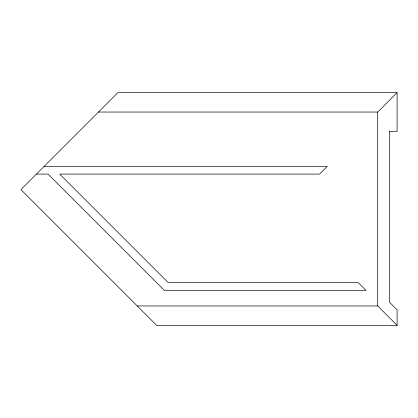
<?xml version="1.0" encoding="UTF-8"?>
<svg xmlns="http://www.w3.org/2000/svg" width="418" height="418" viewBox="0 0 418 418"><rect width="100%" height="100%" fill="white"/><g stroke="black" fill="none" stroke-linecap="round" stroke-linejoin="round"><path stroke-width="0.63" d="M98.465 112.04L377.71 112.04L397.1 92.65L397.1 131.435L389.262 131.435M397.1 92.65L117.86 92.65L20.9 189.61L156.64 325.35L397.1 325.35L397.1 309.837L389.341 302.078L389.341 131.435M44.172 166.338L327.289 166.338L319.535 174.097L59.685 174.097L168.276 282.688L358.315 282.688L366.074 290.447L164.399 290.447L48.049 174.097L36.413 174.097M137.25 305.96L377.71 305.96L397.1 325.35M377.71 112.04L377.71 305.96"/></g></svg>
